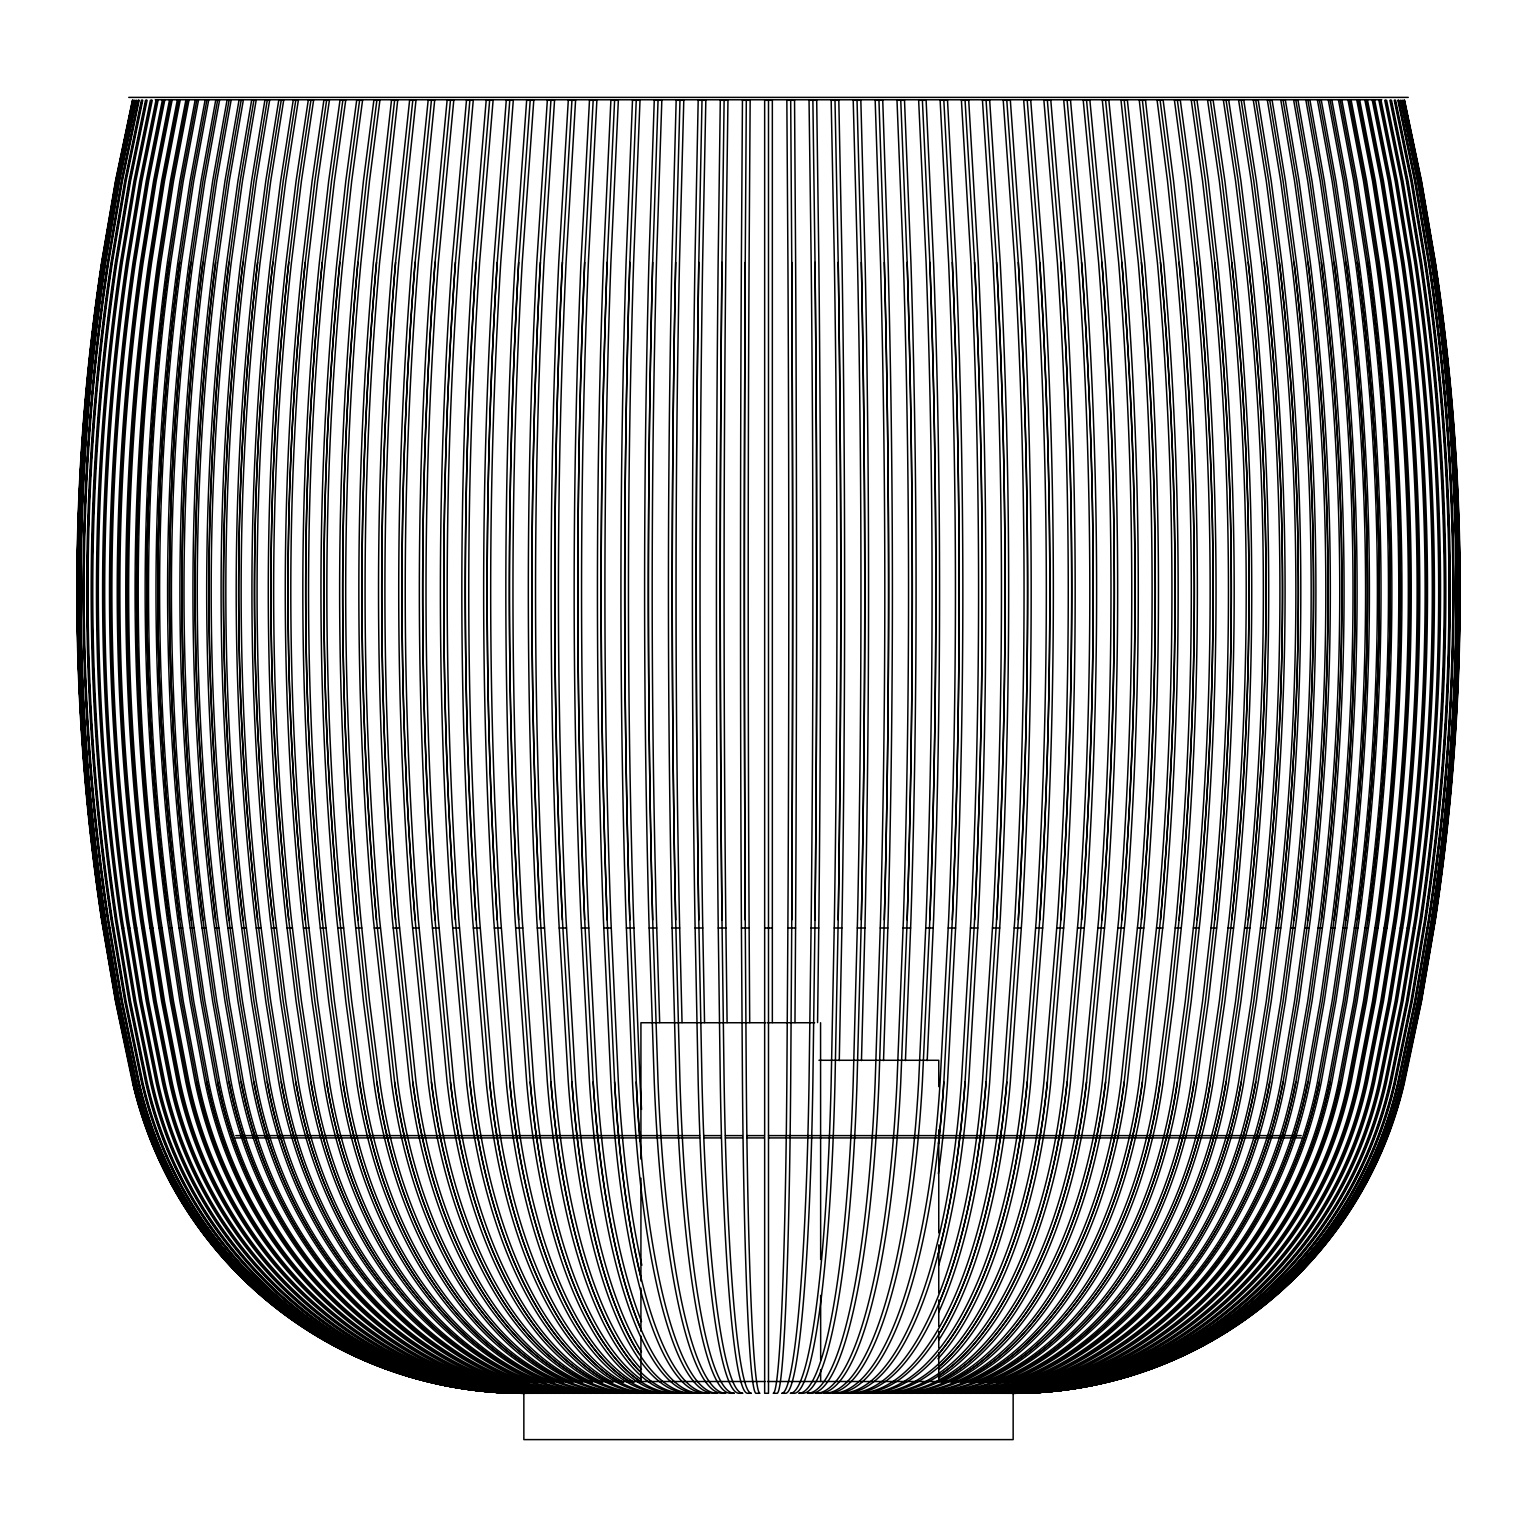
<?xml version="1.0" encoding="UTF-8"?>
<svg xmlns="http://www.w3.org/2000/svg" width="1537" height="1537" viewBox="0 0 1537 1537"><rect width="100%" height="100%" fill="white"/><g stroke="black" fill="none" stroke-linecap="round" stroke-linejoin="round"><path stroke-width="1.5" d="M749.71 1022.585L749.076 919.894A2196.008 76.639 90 0 1 749.076 262.347L750.152 100.289L742.448 100.289L741.372 262.347A2196.008 76.639 -90 0 0 741.372 919.894L742.448 1081.952A400.926 13.987 -90 0 0 756.089 1393.271L759.931 1393.271A400.926 13.987 90 0 1 746.31 1081.952L745.234 919.894A2196.008 76.639 -90 0 1 745.234 262.347L746.31 100.289M790.69 100.289L791.766 262.347A2196.008 76.639 90 0 1 791.766 919.894L790.69 1081.952A400.926 13.987 90 0 1 777.069 1393.271L773.207 1393.271A400.926 13.987 -90 0 0 786.848 1081.952L787.924 919.894A2196.008 76.639 -90 0 0 787.924 262.347L786.848 100.289L794.552 100.289L795.628 262.347A2196.008 76.639 90 0 1 795.628 919.894L794.975 1022.585M727.097 1022.585L725.81 919.894A2196.008 153.181 90 0 1 725.81 262.347L727.962 100.289L720.296 100.289L718.144 262.347A2196.008 153.181 -90 0 0 718.144 919.894L720.296 1081.952A400.926 27.973 -90 0 0 747.558 1393.271L751.382 1393.271A400.926 27.973 90 0 1 724.119 1081.952L721.987 919.894A2196.008 153.181 -90 0 1 721.987 262.347L724.119 100.289M812.881 100.289L815.013 262.347A2196.008 153.181 90 0 1 815.013 919.894L812.881 1081.952A400.926 27.973 90 0 1 785.618 1393.271L781.776 1393.271A400.926 27.973 -90 0 0 809.038 1081.952L811.19 919.894A2196.008 153.181 -90 0 0 811.19 262.347L809.038 100.289L816.704 100.289L818.856 262.347A2196.008 153.181 90 0 1 818.856 919.894L817.569 1022.585M704.542 1022.585L702.62 919.894A2196.008 229.551 90 0 1 702.62 262.347L705.829 100.289L698.182 100.289L694.955 262.347A2196.008 229.551 -90 0 0 694.955 919.894L698.182 1081.952A400.926 41.902 -90 0 0 739.028 1393.271L742.851 1393.271A400.926 41.902 90 0 1 702.006 1081.952L698.797 919.894A2196.008 229.551 -90 0 1 698.797 262.347L702.006 100.289M834.994 100.289L838.203 262.347A2196.008 229.551 90 0 1 838.203 919.894L834.994 1081.952A400.926 41.902 90 0 1 794.149 1393.271L790.306 1393.271A400.926 41.902 -90 0 0 831.171 1081.952L834.38 919.894A2196.008 229.551 -90 0 0 834.38 262.347L831.171 100.289L838.818 100.289L842.045 262.347A2196.008 229.551 90 0 1 842.045 919.894L839.279 1060.588M682.044 1022.585L679.488 919.894A2196.008 305.632 90 0 1 679.488 262.347L683.792 100.289L676.165 100.289L671.88 262.347A2196.008 305.632 -90 0 0 671.88 919.894L676.165 1081.952A400.926 55.793 -90 0 0 730.555 1393.271L734.359 1393.271A400.926 55.793 90 0 1 679.969 1081.952L675.684 919.894A2196.008 305.632 -90 0 1 675.684 262.347L679.969 100.289M857.031 100.289L861.316 262.347A2196.008 305.632 90 0 1 861.316 919.894L857.031 1081.952A400.926 55.793 90 0 1 802.641 1393.271L798.837 1393.271A400.926 55.793 -90 0 0 853.208 1081.952L857.512 919.894A2196.008 305.632 -90 0 0 857.512 262.347L853.208 100.289L860.835 100.289L865.12 262.347A2196.008 305.632 90 0 1 865.12 919.894L861.469 1060.588M659.68 1022.585L656.491 919.894A2196.008 381.33 90 0 1 656.491 262.347L661.832 100.289L654.262 100.289L648.902 262.347A2196.008 381.33 -90 0 0 648.902 919.894L654.262 1081.952A400.926 69.626 -90 0 0 722.121 1393.271L725.906 1393.271A400.926 69.626 90 0 1 658.047 1081.952L652.687 919.894A2196.008 381.33 -90 0 1 652.687 262.347L658.047 100.289M878.953 100.289L884.313 262.347A2196.008 381.33 90 0 1 884.313 919.894L878.953 1081.952A400.926 69.626 90 0 1 811.094 1393.271L807.309 1393.271A400.926 69.626 -90 0 0 875.168 1081.952L880.509 919.894A2196.008 381.33 -90 0 0 880.509 262.347L875.168 100.289L882.738 100.289L888.098 262.347A2196.008 381.33 90 0 1 888.098 919.894L883.525 1060.588M640.122 1141.472A400.926 83.363 -90 0 1 636.241 1081.952L629.843 919.894A2196.008 456.585 -90 0 1 629.843 262.347L636.241 100.289M900.759 100.289L907.157 262.347A2196.008 456.585 90 0 1 907.157 919.894L900.759 1081.952A400.926 83.363 90 0 1 819.509 1393.271L815.744 1393.271A400.926 83.363 -90 0 0 896.993 1081.952L903.391 919.894A2196.008 456.585 -90 0 0 903.391 262.347L896.993 100.289L904.505 100.289L910.922 262.347A2196.008 456.585 90 0 1 910.922 919.894L905.447 1060.588M640.602 1276.017A400.926 96.985 -90 0 1 614.608 1081.952L607.153 919.894A2196.008 531.264 -90 0 1 607.153 262.347L614.608 100.289M922.392 100.289L929.847 262.347A2196.008 531.264 90 0 1 929.847 919.894L922.392 1081.952A400.926 96.985 90 0 1 827.847 1393.271L824.12 1393.271A400.926 96.985 -90 0 0 918.646 1081.952L926.1 919.894A2196.008 531.264 -90 0 0 926.1 262.347L918.646 100.289L926.119 100.289L933.574 262.347A2196.008 531.264 90 0 1 933.574 919.894L927.195 1060.588M640.391 1327.872A400.926 110.51 -90 0 1 593.167 1081.952L584.675 919.894A2196.008 605.309 -90 0 1 584.675 262.347L593.167 100.289M943.833 100.289L952.325 262.347A2196.008 605.309 90 0 1 952.325 919.894L943.833 1081.952A400.926 110.51 -90 0 1 938.435 1143.797M638.969 1353.636A400.926 123.901 -90 0 1 571.937 1081.952L562.408 919.894A2196.008 678.605 -90 0 1 562.408 262.347L571.937 100.289M965.063 100.289L974.592 262.347A2196.008 678.605 90 0 1 974.592 919.894L965.063 1081.952A400.926 123.901 -90 0 1 938.166 1254.058M639.334 1370.812A400.926 137.12 -90 0 1 550.938 1081.952L540.409 919.894A2196.008 751.074 -90 0 1 540.409 262.347L550.938 100.289M986.062 100.289L996.591 262.347A2196.008 751.074 90 0 1 996.591 919.894L986.062 1081.952A400.926 137.12 -90 0 1 938.704 1303.914M639.584 1380.898A400.926 150.184 -90 0 1 530.207 1081.952L518.68 919.894A2196.008 822.641 -90 0 1 518.68 262.347L530.207 100.289M1006.793 100.289L1018.32 262.347A2196.008 822.641 90 0 1 1018.32 919.894L1006.793 1081.952A400.926 150.184 -90 0 1 940.241 1331.907M630.497 1382.09A400.926 163.076 -90 0 1 509.784 1081.952L497.239 919.894A2196.008 893.208 -90 0 1 497.239 262.347L509.784 100.289M1027.216 100.289L1039.761 262.347A2196.008 893.208 90 0 1 1039.761 919.894L1027.216 1081.952A400.926 163.076 -90 0 1 938.973 1353.636M619.968 1382.205A400.926 175.756 -90 0 1 489.65 1081.952L476.143 919.894A2196.008 962.662 -90 0 1 476.143 262.347L489.65 100.289M1047.35 100.289L1060.857 262.347A2196.008 962.662 90 0 1 1060.857 919.894L1047.35 1081.952A400.926 175.756 -90 0 1 939.088 1366.585M609.42 1382.205A400.926 188.225 -90 0 1 469.88 1081.952L455.413 919.894A2196.008 1030.962 -90 0 1 455.413 262.347L469.88 100.289M1067.12 100.289L1081.587 262.347A2196.008 1030.962 90 0 1 1081.587 919.894L1067.12 1081.952A400.926 188.225 -90 0 1 937.762 1376.364M599.276 1382.301A400.926 200.463 -90 0 1 450.456 1081.952L435.048 919.894A2196.008 1098.014 -90 0 1 435.048 262.347L450.456 100.289M1086.544 100.289L1101.952 262.347A2196.008 1098.014 90 0 1 1101.952 919.894L1086.544 1081.952A400.926 200.463 -90 0 1 937.724 1382.301M589.151 1382.301A400.926 212.452 -90 0 1 431.417 1081.952L415.105 919.894A2196.008 1163.72 -90 0 1 415.105 262.347L431.417 100.289M1105.583 100.289L1121.895 262.347A2196.008 1163.72 90 0 1 1121.895 919.894L1105.583 1081.952A400.926 212.452 -90 0 1 949.943 1381.34M579.43 1382.378A400.926 224.191 -90 0 1 412.8 1081.952L395.566 919.894A2196.008 1228.005 -90 0 1 395.566 262.347L412.8 100.289M1124.2 100.289L1141.434 262.347A2196.008 1228.005 90 0 1 1141.434 919.894L1124.2 1081.952A400.926 224.191 -90 0 1 959.607 1381.494M569.766 1382.378A400.926 235.661 -90 0 1 394.606 1081.952L376.507 919.894A2196.008 1290.792 -90 0 1 376.507 262.347L394.606 100.289M1142.394 100.289L1160.493 262.347A2196.008 1290.792 90 0 1 1160.493 919.894L1142.394 1081.952A400.926 235.661 -90 0 1 969.367 1381.494M560.525 1382.455A400.926 246.842 -90 0 1 376.872 1081.952L366.459 1001.221L357.91 919.894A2196.008 1352.003 -90 0 1 357.91 262.347L366.459 181.039L376.872 100.289M1160.128 100.289L1170.541 181.039L1179.09 262.347A2196.008 1352.003 90 0 1 1179.09 919.894L1170.541 1001.221L1160.128 1081.952A400.926 246.842 -90 0 1 978.55 1381.648M551.36 1382.455A400.926 257.716 -90 0 1 359.62 1081.952L348.745 1001.221L339.831 919.894A2196.008 1411.581 -90 0 1 339.831 262.347L348.745 181.039L359.62 100.289M1177.38 100.289L1188.255 181.039L1197.169 262.347A2196.008 1411.581 90 0 1 1197.169 919.894L1188.255 1001.221L1177.38 1081.952A400.926 257.716 -90 0 1 987.811 1381.648M542.619 1382.512A400.926 268.264 -90 0 1 342.866 1081.952L331.55 1001.221L322.251 919.894A2196.008 1469.43 -90 0 1 322.251 262.347L331.55 181.039L342.866 100.289M1194.134 100.289L1205.45 181.039L1214.749 262.347A2196.008 1469.43 90 0 1 1214.749 919.894L1205.45 1001.221L1194.134 1081.952A400.926 268.264 -90 0 1 996.476 1381.763M533.992 1382.512A400.926 278.504 -90 0 1 326.632 1081.952L314.874 1001.221L305.229 919.894A2196.008 1525.472 -90 0 1 305.229 262.347L314.874 181.039L326.632 100.289M1210.368 100.289L1222.126 181.039L1231.771 262.347A2196.008 1525.472 90 0 1 1231.771 919.894L1222.126 1001.221L1210.368 1081.952A400.926 278.504 -90 0 1 1003.008 1382.512M525.654 1382.512A400.926 288.399 -90 0 1 310.935 1081.952L298.754 1001.221L288.764 919.894A2196.008 1579.69 -90 0 1 288.764 262.347L298.754 181.039L310.935 100.289M1226.065 100.289L1238.246 181.039L1248.236 262.347A2196.008 1579.69 90 0 1 1248.236 919.894L1238.246 1001.221L1226.065 1081.952A400.926 288.399 -90 0 1 1011.346 1382.512M524.29 1384.53A400.926 297.947 -90 0 1 295.796 1081.952L283.211 1001.221L272.894 919.894A2196.008 1631.967 -90 0 1 272.894 262.347L283.211 181.039L295.796 100.289M1241.204 100.289L1253.789 181.039L1264.106 262.347A2196.008 1631.967 90 0 1 1264.106 919.894L1253.789 1001.221L1241.204 1081.952A400.926 297.947 -90 0 1 1012.71 1384.53M525.769 1386.835A400.926 307.131 -90 0 1 281.233 1081.952L268.264 1001.221L257.62 919.894A2196.008 1682.246 -90 0 1 257.62 262.347L268.264 181.039L281.233 100.289M1255.767 100.289L1268.736 181.039L1279.38 262.347A2196.008 1682.246 90 0 1 1279.38 919.894L1268.736 1001.221L1255.767 1081.952A400.926 307.131 -90 0 1 1013.479 1386.297M525.808 1388.353A400.926 315.93 -90 0 1 267.246 1081.952L253.912 1001.221L242.98 919.894A2196.008 1730.489 -90 0 1 242.98 262.347L253.912 181.039L267.246 100.289M1269.754 100.289L1283.088 181.039L1294.02 262.347A2196.008 1730.489 90 0 1 1294.02 919.894L1283.088 1001.221L1269.754 1081.952A400.926 315.93 -90 0 1 1011.192 1388.353M524.732 1389.352A400.926 324.345 -90 0 1 253.893 1081.952L240.195 1001.221L228.975 919.894A2196.008 1776.618 -90 0 1 228.975 262.347L240.195 181.039L253.893 100.289M1283.107 100.289L1296.805 181.039L1308.025 262.347A2196.008 1776.618 90 0 1 1308.025 919.894L1296.805 1001.221L1283.107 1081.952A400.926 324.345 -90 0 1 1012.268 1389.352M523.329 1390.082A400.926 332.376 -90 0 1 241.155 1081.952L227.13 1001.221L215.622 919.894A2196.008 1820.576 -90 0 1 215.622 262.347L227.13 181.039L241.155 100.289M1295.845 100.289L1309.87 181.039L1321.378 262.347A2196.008 1820.576 90 0 1 1321.378 919.894L1309.87 1001.221L1295.845 1081.952A400.926 332.376 -90 0 1 1011.365 1390.428M522.426 1390.754A400.926 340.004 -90 0 1 229.071 1081.952L214.7 1001.221L202.942 919.894A2196.008 1862.325 -90 0 1 202.942 262.347L214.7 181.039L229.071 100.289M1307.929 100.289L1322.3 181.039L1334.058 262.347A2196.008 1862.325 90 0 1 1334.058 919.894L1322.3 1001.221L1307.929 1081.952A400.926 340.004 -90 0 1 1014.574 1390.754M524.04 1391.561A400.926 347.208 -90 0 1 217.62 1081.952L202.961 1001.221L190.953 919.894A2196.008 1901.807 -90 0 1 190.953 262.347L202.961 181.039L217.62 100.289M1319.38 100.289L1334.039 181.039L1346.047 262.347A2196.008 1901.807 90 0 1 1346.047 919.894L1334.039 1001.221L1319.38 1081.952A400.926 347.208 -90 0 1 1012.96 1391.561M523.906 1392.022A400.926 353.99 -90 0 1 206.861 1081.952L191.914 1001.221L179.656 919.894A2196.008 1938.964 -90 0 1 179.656 262.347L191.914 181.039L206.861 100.289M1330.139 100.289L1345.086 181.039L1357.344 262.347A2196.008 1938.964 90 0 1 1357.344 919.894L1345.086 1001.221L1330.139 1081.952A400.926 353.99 -90 0 1 1066.082 1382.647M524.271 1392.407A400.926 360.35 -90 0 1 196.774 1081.952L181.577 1001.221L169.089 919.894A2196.008 1973.758 -90 0 1 169.089 262.347L181.577 181.039L196.774 100.289M1340.226 100.289L1355.423 181.039L1367.911 262.347A2196.008 1973.758 90 0 1 1367.911 919.894L1355.423 1001.221L1340.226 1081.952A400.926 360.35 -90 0 1 1012.729 1392.407M523.867 1392.637A400.926 366.267 -90 0 1 187.399 1081.952L171.933 1001.221L159.252 919.894A2196.008 2006.169 -90 0 1 159.252 262.347L171.933 181.039L187.399 100.289M1349.601 100.289L1365.067 181.039L1377.748 262.347A2196.008 2006.169 90 0 1 1377.748 919.894L1365.067 1001.221L1349.601 1081.952A400.926 366.267 -90 0 1 1013.133 1392.637M524.847 1392.887A400.926 371.723 -90 0 1 178.715 1081.952L163.037 1001.221L150.165 919.894A2196.008 2036.102 -90 0 1 150.165 262.347L163.037 181.039L178.715 100.289M1358.285 100.289L1373.963 181.039L1386.835 262.347A2196.008 2036.102 90 0 1 1386.835 919.894L1373.963 1001.221L1358.285 1081.952A400.926 371.723 -90 0 1 1012.153 1392.887M523.906 1392.983A400.926 376.738 -90 0 1 170.761 1081.952L154.872 1001.221L141.827 919.894A2196.008 2063.576 -90 0 1 141.827 262.347L154.872 181.039L170.761 100.289M1366.239 100.289L1382.128 181.039L1395.173 262.347A2196.008 2063.576 90 0 1 1395.173 919.894L1382.128 1001.221L1366.239 1081.952A400.926 376.738 -90 0 1 1013.094 1392.983M525.712 1393.156A400.926 381.31 -90 0 1 163.537 1081.952L147.437 1001.221L134.238 919.894A2196.008 2088.533 -90 0 1 134.238 262.347L147.437 181.039L163.537 100.289M1373.463 100.289L1389.563 181.039L1402.762 262.347A2196.008 2088.533 90 0 1 1402.762 919.894L1389.563 1001.221L1373.463 1081.952A400.926 381.31 -90 0 1 1011.288 1393.156M525.5 1393.194A400.926 385.403 -90 0 1 157.043 1081.952L140.77 1001.221L127.437 919.894A2196.008 2110.954 -90 0 1 127.437 262.347L140.77 181.039L157.043 100.289M1379.957 100.289L1396.23 181.039L1409.563 262.347A2196.008 2110.954 90 0 1 1409.563 919.894L1396.23 1001.221L1379.957 1081.952A400.926 385.403 -90 0 1 1011.5 1393.194A400.926 392.166 90 0 0 1391.485 1081.952L1408.046 1001.221L1421.629 919.894A2196.008 2148.034 90 0 0 1421.629 262.347L1408.046 181.039L1391.485 100.289L1389.89 100.289L1406.451 181.039L1420.034 262.347A2196.008 2148.034 -90 0 1 1420.034 919.894L1406.451 1001.221L1389.89 1081.952A400.926 392.166 -90 0 1 1007.657 1393.271L1008.445 1393.271A400.926 392.166 90 0 0 1390.697 1081.952L1407.258 1001.221L1420.822 919.894A2196.008 2148.034 90 0 0 1420.822 262.347L1407.258 181.039L1390.697 100.289M525.885 1393.252A400.926 389.015 -90 0 1 151.298 1081.952L134.872 1001.221L121.404 919.894A2196.008 2130.782 -90 0 1 121.404 262.347L134.872 181.039L151.298 100.289M1385.702 100.289L1402.128 181.039L1415.596 262.347A2196.008 2130.782 90 0 1 1415.596 919.894L1402.128 1001.221L1385.702 1081.952A400.926 389.015 -90 0 1 1011.115 1393.252M523.925 1393.252A400.926 392.166 -90 0 1 146.303 1081.952L129.742 1001.221L116.178 919.894A2196.008 2148.034 -90 0 1 116.178 262.347L129.742 181.039L146.303 100.289M132.413 100.289L115.486 181.039L101.596 262.347A2196.008 2196.008 0 0 0 101.596 919.894L115.486 1001.221L132.413 1081.952A400.926 400.926 0 0 0 523.195 1393.271L525.577 1393.271A400.926 397.026 -90 0 1 138.599 1081.952L121.826 1001.221L108.09 919.894A2196.008 2174.644 -90 0 1 108.09 262.347L121.826 181.039L138.599 100.289M163.537 1081.952A400.926 381.31 90 0 0 535.203 1393.271L534.011 1393.271A400.926 381.31 -90 0 1 162.346 1081.952L146.246 1001.221L133.047 919.894A2196.008 2088.533 -90 0 1 133.047 262.347L146.246 181.039L162.346 100.289L164.728 100.289L148.628 181.039L135.429 262.347A2196.008 2088.533 90 0 0 135.429 919.894L148.628 1001.221L164.728 1081.952A400.926 381.31 90 0 0 524.52 1393.079A400.926 394.836 -90 0 1 142.076 1081.952L125.4 1001.221L111.74 919.894A2196.008 2162.655 -90 0 1 111.74 262.347L125.4 181.039L142.076 100.289M1394.924 100.289L1411.6 181.039L1425.26 262.347A2196.008 2162.655 90 0 1 1425.26 919.894L1411.6 1001.221L1394.924 1081.952A400.926 394.836 -90 0 1 1012.403 1393.271A400.926 381.31 90 0 0 1374.654 1081.952L1390.754 1001.221L1403.953 919.894A2196.008 2088.533 90 0 0 1403.953 262.347L1390.754 181.039L1374.654 100.289L1372.272 100.289L1388.372 181.039L1401.571 262.347A2196.008 2088.533 -90 0 1 1401.571 919.894L1388.372 1001.221L1372.272 1081.952A400.926 381.31 -90 0 1 1000.625 1393.271L1001.797 1393.271A400.926 381.31 90 0 0 1373.463 1081.952M1398.401 100.289L1415.174 181.039L1428.91 262.347A2196.008 2174.644 90 0 1 1428.91 919.894L1415.174 1001.221L1398.401 1081.952A400.926 397.026 90 0 1 1011.423 1393.271L1010.885 1393.271A400.926 397.026 -90 0 0 1397.863 1081.952L1414.636 1001.221L1428.373 919.894A2196.008 2174.644 -90 0 0 1428.373 262.347L1414.636 181.039L1397.863 100.289L1398.939 100.289L1415.692 181.039L1429.448 262.347A2196.008 2174.644 90 0 1 1429.448 919.894L1415.692 1001.221L1398.939 1081.952A400.926 397.026 90 0 1 1011.961 1393.271L1013.805 1393.271A400.926 400.926 0 0 0 1404.587 1081.952L1421.514 1001.221L1435.404 919.894A2196.008 2196.008 0 0 0 1435.404 262.347L1421.514 181.039L1404.587 100.289M116.005 1001.221L101.999 919.894A2196.008 2194.682 -90 0 1 101.999 262.347L116.005 181.039L132.662 100.289M103.229 262.347A2196.008 2190.667 90 0 0 103.229 919.894A2196.008 2190.667 -90 0 1 103.229 262.347L117.331 181.039L134.219 100.289L116.812 181.039L102.96 262.347A2196.008 2190.667 -90 0 0 102.96 919.894L117.081 1001.221L133.95 1081.952A400.926 399.947 90 0 0 523.79 1393.271A400.926 399.947 -90 0 1 133.95 1081.952M135.89 1081.952A400.926 398.736 -90 0 0 524.54 1393.271A400.926 398.736 90 0 1 135.89 1081.952L119.06 1001.221L105.246 919.894A2196.008 2183.981 -90 0 1 105.246 262.347L119.06 181.039L135.89 100.289M1401.11 100.289L1417.94 181.039L1431.754 262.347A2196.008 2183.981 90 0 1 1431.754 919.894L1417.94 1001.221L1401.11 1081.952A400.926 398.736 90 0 1 1012.46 1393.271A400.926 398.736 -90 0 0 1401.11 1081.952M1420.995 1001.221L1435.001 919.894A2196.008 2194.682 90 0 0 1435.001 262.347L1420.995 181.039L1404.338 100.289M117.081 181.039L133.95 100.289M1403.05 1081.952A400.926 399.947 -90 0 1 1013.21 1393.271A400.926 399.947 90 0 0 1403.05 1081.952L1419.919 1001.221L1434.04 919.894A2196.008 2190.667 90 0 0 1458.613 614.704M1420.188 1001.221L1403.319 1081.952A400.926 399.947 90 0 1 1013.479 1393.271A400.926 400.677 -90 0 0 1404.069 1081.952L1421.264 1001.221L1435.135 919.894A2196.008 2194.682 90 0 0 1435.135 262.347L1421.264 181.039L1404.203 100.289M132.797 100.289L115.736 181.039L101.865 262.347A2196.008 2194.682 -90 0 0 101.865 919.894L115.736 1001.221L132.931 1081.952M128.743 97.388L1408.257 97.388M155.218 99.771L1381.782 99.771M108.916 928.002L109.992 928.002M112.432 928.002L113.757 928.002M116.716 928.002L118.33 928.002M121.826 928.002L123.69 928.002M127.705 928.002L129.819 928.002M134.372 928.002L136.735 928.002M141.807 928.002L144.44 928.002M149.992 928.002L152.893 928.002M158.945 928.002L162.077 928.002M168.647 928.002L172.029 928.002M179.08 928.002L182.692 928.002M190.223 928.002L194.065 928.002M202.077 928.002L206.15 928.002M214.604 928.002L218.907 928.002M227.822 928.002L232.337 928.002M241.693 928.002L246.439 928.002M256.218 928.002L261.156 928.002M271.357 928.002L276.506 928.002M287.092 928.002L292.433 928.002M303.423 928.002L308.956 928.002M320.33 928.002L326.036 928.002M337.775 928.002L343.654 928.002M355.739 928.002L361.791 928.002M374.202 928.002L380.427 928.002M393.165 928.002L399.543 928.002M412.569 928.002L419.101 928.002M432.416 928.002L439.082 928.002M452.666 928.002L459.448 928.002M473.3 928.002L480.216 928.002M494.299 928.002L501.331 928.002M515.625 928.002L522.753 928.002M537.258 928.002L544.501 928.002M559.18 928.002L566.5 928.002M581.351 928.002L588.748 928.002M603.772 928.002L611.226 928.002M626.366 928.002L633.897 928.002M649.152 928.002L656.722 928.002M672.072 928.002L679.681 928.002M695.108 928.002L702.755 928.002M718.24 928.002L725.906 928.002M741.43 928.002L749.115 928.002M764.657 928.002L772.342 928.002M787.885 928.002L795.57 928.002M811.094 928.002L818.76 928.002M834.245 928.002L841.892 928.002M857.319 928.002L864.928 928.002M880.278 928.002L887.848 928.002M903.103 928.002L910.634 928.002M925.774 928.002L933.228 928.002M948.252 928.002L955.649 928.002M970.5 928.002L977.82 928.002M992.499 928.002L999.742 928.002M1014.247 928.002L1021.375 928.002M1035.669 928.002L1042.701 928.002M1056.784 928.002L1063.7 928.002M1077.552 928.002L1084.334 928.002M1097.918 928.002L1104.584 928.002M1117.899 928.002L1124.431 928.002M1137.457 928.002L1143.835 928.002M1156.573 928.002L1162.798 928.002M1175.209 928.002L1181.261 928.002M1193.346 928.002L1199.225 928.002M1210.964 928.002L1216.67 928.002M1228.044 928.002L1233.577 928.002M1244.567 928.002L1249.908 928.002M1260.494 928.002L1265.643 928.002M1275.844 928.002L1280.782 928.002M1290.561 928.002L1295.307 928.002M1304.663 928.002L1309.178 928.002M1318.093 928.002L1322.396 928.002M1330.85 928.002L1334.923 928.002M1342.935 928.002L1346.777 928.002M1354.308 928.002L1357.92 928.002M1364.971 928.002L1368.353 928.002M1374.923 928.002L1378.055 928.002M1384.107 928.002L1387.008 928.002M1392.56 928.002L1395.193 928.002M1400.265 928.002L1402.628 928.002M1407.181 928.002L1409.295 928.002M1413.31 928.002L1415.174 928.002M1418.67 928.002L1420.284 928.002M1423.243 928.002L1424.568 928.002M1427.008 928.002L1428.084 928.002M765.753 1022.739L640.929 1022.739L640.929 1159.071M767.443 1022.739L814.61 1022.739M820.566 1022.739L820.662 1259.533M818.952 1060.28L938.761 1060.28L938.761 1086.659M235.776 1135.612L699.585 1135.612M703.869 1135.612L720.968 1135.612M725.406 1135.612L742.352 1135.612M746.963 1135.612L763.755 1135.612M768.5 1135.612L1301.224 1135.612M235.776 1137.918L699.585 1137.918M703.869 1137.918L720.968 1137.918M725.406 1137.918L742.352 1137.918M746.963 1137.918L763.755 1137.918M768.5 1137.918L1301.224 1137.918M765.157 1381.513L523.848 1381.513L523.848 1439.612L1013.152 1439.612L1013.152 1381.513L767.443 1381.513M1403.05 100.289L1419.919 181.039M116.812 1001.221L133.681 1081.952A400.926 399.947 -90 0 0 523.521 1393.271M103.498 919.894L117.331 1001.221L134.219 1081.952A400.926 399.947 90 0 0 524.059 1393.271A400.926 398.736 -90 0 1 135.487 1081.952L118.656 1001.221L104.843 919.894A2196.008 2183.981 -90 0 1 104.843 262.347L118.656 181.039L136.293 100.289L119.463 181.039L105.65 262.347A2196.008 2183.981 90 0 0 105.65 919.894L119.463 1001.221L136.293 1081.952A400.926 398.736 90 0 0 524.943 1393.271A400.926 397.026 -90 0 1 138.061 1081.952L121.308 1001.221L107.552 919.894A2196.008 2174.644 -90 0 1 107.552 262.347L121.308 181.039L138.061 100.289L139.137 100.289L122.364 181.039L108.627 262.347A2196.008 2174.644 90 0 0 108.627 919.894L122.364 1001.221L139.137 1081.952A400.926 397.026 90 0 0 523.771 1393.271M938.761 1129.81L938.761 1232.885M938.761 1244.874L938.761 1292.809M938.761 1300.014L938.761 1326.373M938.761 1331.176L938.761 1347.949M938.761 1352.752L938.761 1381.513M820.662 1295.403L820.662 1359.995M820.662 1369.563L820.662 1381.513M772.342 1022.585L772.342 100.289L764.657 100.289L764.657 1393.271L768.5 1393.271L768.5 100.289M640.929 1178.207L640.929 1281.051M640.929 1288.237L640.929 1331.292M640.929 1336.076L640.929 1381.513M1011.884 1391.35A400.926 340.004 90 0 0 1309.985 1081.952L1324.337 1001.221L1336.095 919.894A2196.008 1862.325 90 0 0 1336.095 262.347L1324.337 181.039L1309.985 100.289L1305.893 100.289L1320.245 181.039L1332.022 262.347A2196.008 1862.325 -90 0 1 1332.022 919.894L1320.245 1001.221L1305.893 1081.952A400.926 340.004 -90 0 1 974.496 1393.271L976.533 1393.271A400.926 340.004 90 0 0 1307.929 1081.952M1398.401 1081.952A400.926 397.026 -90 0 1 1011.423 1393.271M1390.697 1081.952A400.926 392.166 -90 0 1 1013.075 1393.252A400.926 394.836 90 0 0 1395.596 1081.952L1412.272 1001.221L1425.933 919.894A2196.008 2162.655 90 0 0 1425.933 262.347L1412.272 181.039L1395.596 100.289L1394.27 100.289L1410.928 181.039L1424.607 262.347A2196.008 2162.655 -90 0 1 1424.607 919.894L1410.928 1001.221L1394.27 1081.952A400.926 394.836 -90 0 1 1009.425 1393.271L1010.078 1393.271A400.926 394.836 90 0 0 1394.924 1081.952M939.184 1369.448A400.926 175.756 90 0 0 1050.808 1081.952L1064.315 919.894A2196.008 962.662 90 0 0 1064.315 262.347L1050.808 100.289L1043.892 100.289L1057.398 262.347A2196.008 962.662 -90 0 1 1057.398 919.894L1043.892 1081.952A400.926 175.756 -90 0 1 872.574 1393.271L876.032 1393.271A400.926 175.756 90 0 0 1047.35 1081.952M939.126 1377.632A400.926 188.225 90 0 0 1070.521 1081.952L1084.988 919.894A2196.008 1030.962 90 0 0 1084.988 262.347L1070.521 100.289L1063.738 100.289L1078.186 262.347A2196.008 1030.962 -90 0 1 1078.186 919.894L1063.738 1081.952A400.926 188.225 -90 0 1 880.278 1393.271L883.66 1393.271A400.926 188.225 90 0 0 1067.12 1081.952M1404.203 1081.952A400.926 400.677 90 0 1 1013.671 1393.271M1011.269 1392.983A400.926 371.723 90 0 0 1359.726 1081.952L1375.404 1001.221L1388.276 919.894A2196.008 2036.102 90 0 0 1388.276 262.347L1375.404 181.039L1359.726 100.289L1356.825 100.289L1372.522 181.039L1385.394 262.347A2196.008 2036.102 -90 0 1 1385.394 919.894L1372.522 1001.221L1356.825 1081.952A400.926 371.723 -90 0 1 994.516 1393.271L995.957 1393.271A400.926 371.723 90 0 0 1358.285 1081.952M1012.556 1393.194A400.926 385.403 90 0 0 1381.014 1081.952L1397.287 1001.221L1410.62 919.894A2196.008 2110.954 90 0 0 1410.62 262.347L1397.287 181.039L1381.014 100.289L1378.9 100.289L1395.154 181.039L1408.507 262.347A2196.008 2110.954 -90 0 1 1408.507 919.894L1395.154 1001.221L1378.9 1081.952A400.926 385.403 -90 0 1 1003.258 1393.271L1004.314 1393.271A400.926 385.403 90 0 0 1379.957 1081.952M941.047 1382.301A400.926 200.463 90 0 0 1089.887 1081.952L1105.276 919.894A2196.008 1098.014 90 0 0 1105.276 262.347L1089.887 100.289L1083.22 100.289L1098.609 262.347A2196.008 1098.014 -90 0 1 1098.609 919.894L1083.22 1081.952A400.926 200.463 -90 0 1 887.829 1393.271L891.153 1393.271A400.926 200.463 90 0 0 1086.544 1081.952M997.244 1382.512A400.926 268.264 90 0 0 1196.996 1081.952L1208.313 1001.221L1217.611 919.894A2196.008 1469.43 90 0 0 1217.611 262.347L1208.313 181.039L1196.996 100.289L1191.271 100.289L1202.587 181.039L1211.886 262.347A2196.008 1469.43 -90 0 1 1211.886 919.894L1202.587 1001.221L1191.271 1081.952A400.926 268.264 -90 0 1 929.789 1393.271L932.652 1393.271A400.926 268.264 90 0 0 1194.134 1081.952M979.511 1382.455A400.926 246.842 90 0 0 1163.144 1081.952L1173.576 1001.221L1182.126 919.894A2196.008 1352.003 90 0 0 1182.126 262.347L1173.576 181.039L1163.144 100.289L1157.092 100.289L1167.505 181.039L1176.055 262.347A2196.008 1352.003 -90 0 1 1176.055 919.894L1167.505 1001.221L1157.092 1081.952A400.926 246.842 -90 0 1 916.494 1393.271L919.529 1393.271A400.926 246.842 90 0 0 1160.128 1081.952M1011.231 1388.795A400.926 315.93 90 0 0 1272.117 1081.952L1285.451 1001.221L1296.402 919.894A2196.008 1730.489 90 0 0 1296.402 262.347L1285.451 181.039L1272.117 100.289L1267.372 100.289L1280.724 181.039L1291.656 262.347A2196.008 1730.489 -90 0 1 1291.656 919.894L1280.724 1001.221L1267.372 1081.952A400.926 315.93 -90 0 1 959.434 1393.271L961.816 1393.271A400.926 315.93 90 0 0 1269.754 1081.952M1012.268 1389.717A400.926 324.345 90 0 0 1285.374 1081.952L1299.072 1001.221L1310.293 919.894A2196.008 1776.618 90 0 0 1310.293 262.347L1299.072 181.039L1285.374 100.289L1280.84 100.289L1294.538 181.039L1305.778 262.347A2196.008 1776.618 -90 0 1 1305.778 919.894L1294.538 1001.221L1280.84 1081.952A400.926 324.345 -90 0 1 964.698 1393.271L966.965 1393.271A400.926 324.345 90 0 0 1283.107 1081.952M1063.815 1383.242A400.926 353.99 -90 0 1 1013.094 1392.022M1065.621 1383.242A400.926 353.99 90 0 0 1331.945 1081.952L1346.892 1001.221L1359.15 919.894A2196.008 1938.964 90 0 0 1359.15 262.347L1346.892 181.039L1331.945 100.289L1328.333 100.289L1343.28 181.039L1355.538 262.347A2196.008 1938.964 -90 0 1 1355.538 919.894L1343.28 1001.221L1328.333 1081.952A400.926 353.99 -90 0 1 983.296 1393.271L985.102 1393.271A400.926 353.99 90 0 0 1330.139 1081.952M1063.335 1383.819A400.926 353.99 90 0 1 1012.576 1392.215M1011.769 1383.242A400.926 288.399 90 0 0 1228.735 1081.952L1240.916 1001.221L1250.907 919.894A2196.008 1579.69 90 0 0 1250.907 262.347L1240.916 181.039L1228.735 100.289L1223.394 100.289L1235.575 181.039L1245.546 262.347A2196.008 1579.69 -90 0 1 1245.546 919.894L1235.575 1001.221L1223.394 1081.952A400.926 288.399 -90 0 1 942.296 1393.271L944.967 1393.271A400.926 288.399 90 0 0 1226.065 1081.952M951.115 1382.301A400.926 212.452 90 0 0 1108.849 1081.952L1125.161 919.894A2196.008 1163.72 90 0 0 1125.161 262.347L1108.849 100.289L1102.317 100.289L1118.648 262.347A2196.008 1163.72 -90 0 1 1118.648 919.894L1102.317 1081.952A400.926 212.452 -90 0 1 895.226 1393.271L898.492 1393.271A400.926 212.452 90 0 0 1105.583 1081.952M970.347 1382.378A400.926 235.661 90 0 0 1145.507 1081.952L1163.605 919.894A2196.008 1290.792 90 0 0 1163.605 262.347L1145.507 100.289L1139.282 100.289L1157.38 262.347A2196.008 1290.792 -90 0 1 1157.38 919.894L1139.282 1081.952A400.926 235.661 -90 0 1 909.577 1393.271L912.69 1393.271A400.926 235.661 90 0 0 1142.394 1081.952M960.759 1382.378A400.926 224.191 90 0 0 1127.389 1081.952L1144.623 919.894A2196.008 1228.005 90 0 0 1144.623 262.347L1127.389 100.289L1121.011 100.289L1138.245 262.347A2196.008 1228.005 -90 0 1 1138.245 919.894L1121.011 1081.952A400.926 224.191 -90 0 1 902.488 1393.271L905.677 1393.271A400.926 224.191 90 0 0 1124.2 1081.952M988.598 1382.455A400.926 257.716 90 0 0 1180.32 1081.952L1191.194 1001.221L1200.128 919.894A2196.008 1411.581 90 0 0 1200.128 262.347L1191.194 181.039L1180.32 100.289L1174.422 100.289L1185.296 181.039L1194.23 262.347A2196.008 1411.581 -90 0 1 1194.23 919.894L1185.296 1001.221L1174.422 1081.952A400.926 257.716 -90 0 1 923.237 1393.271L926.177 1393.271A400.926 257.716 90 0 0 1177.38 1081.952M1012.403 1392.772A400.926 366.267 90 0 0 1351.157 1081.952L1366.624 1001.221L1379.304 919.894A2196.008 2006.169 90 0 0 1379.304 262.347L1366.624 181.039L1351.157 100.289L1348.045 100.289L1363.492 181.039L1376.172 262.347A2196.008 2006.169 -90 0 1 1376.172 919.894L1363.492 1001.221L1348.045 1081.952A400.926 366.267 -90 0 1 991.038 1393.271L992.595 1393.271A400.926 366.267 90 0 0 1349.601 1081.952M1005.774 1382.512A400.926 278.504 90 0 0 1213.135 1081.952L1224.893 1001.221L1234.538 919.894A2196.008 1525.472 90 0 0 1234.538 262.347L1224.893 181.039L1213.135 100.289L1207.602 100.289L1219.36 181.039L1229.004 262.347A2196.008 1525.472 -90 0 1 1229.004 919.894L1219.36 1001.221L1207.602 1081.952A400.926 278.504 -90 0 1 936.148 1393.271L938.915 1393.271A400.926 278.504 90 0 0 1210.368 1081.952M1011.212 1390.754A400.926 332.376 90 0 0 1297.996 1081.952L1312.022 1001.221L1323.53 919.894A2196.008 1820.576 90 0 0 1323.53 262.347L1312.022 181.039L1297.996 100.289L1293.693 100.289L1307.718 181.039L1319.226 262.347A2196.008 1820.576 -90 0 1 1319.226 919.894L1307.718 1001.221L1293.693 1081.952A400.926 332.376 -90 0 1 969.713 1393.271L971.864 1393.271A400.926 332.376 90 0 0 1295.845 1081.952M1013.094 1385.125A400.926 297.947 90 0 0 1243.779 1081.952L1256.363 1001.221L1266.68 919.894A2196.008 1631.967 90 0 0 1266.68 262.347L1256.363 181.039L1243.779 100.289L1238.63 100.289L1251.214 181.039L1261.531 262.347A2196.008 1631.967 -90 0 1 1261.531 919.894L1251.214 1001.221L1238.63 1081.952A400.926 297.947 -90 0 1 948.233 1393.271L950.807 1393.271A400.926 297.947 90 0 0 1241.204 1081.952M1013.69 1386.835A400.926 307.131 90 0 0 1258.246 1081.952L1271.214 1001.221L1281.839 919.894A2196.008 1682.246 90 0 0 1281.839 262.347L1271.214 181.039L1258.246 100.289L1253.308 100.289L1266.277 181.039L1276.901 262.347A2196.008 1682.246 -90 0 1 1276.901 919.894L1266.277 1001.221L1253.308 1081.952A400.926 307.131 -90 0 1 953.939 1393.271L956.417 1393.271A400.926 307.131 90 0 0 1255.767 1081.952M1458.382 609.978A2196.008 2190.667 90 0 0 1433.771 262.347L1419.669 181.039L1402.781 100.289L1420.188 181.039L1434.04 262.347A2196.008 2190.667 90 0 1 1458.651 609.978M1458.344 614.704A2196.008 2190.667 90 0 1 1433.771 919.894M1012.057 1392.56A400.926 360.35 90 0 0 1341.897 1081.952L1357.113 1001.221L1369.601 919.894A2196.008 1973.758 90 0 0 1369.601 262.347L1357.113 181.039L1341.897 100.289L1338.535 100.289L1353.751 181.039L1366.22 262.347A2196.008 1973.758 -90 0 1 1366.22 919.894L1353.751 1001.221L1338.535 1081.952A400.926 360.35 -90 0 1 987.292 1393.271L988.983 1393.271A400.926 360.35 90 0 0 1340.226 1081.952M1012.614 1391.792A400.926 347.208 90 0 0 1321.301 1081.952L1335.96 1001.221L1347.968 919.894A2196.008 1901.807 90 0 0 1347.968 262.347L1335.96 181.039L1321.301 100.289L1317.459 100.289L1332.099 181.039L1344.126 262.347A2196.008 1901.807 -90 0 1 1344.126 919.894L1332.099 1001.221L1317.459 1081.952A400.926 347.208 -90 0 1 979.031 1393.271L980.952 1393.271A400.926 347.208 90 0 0 1319.38 1081.952M584.675 919.894A2196.008 605.309 90 0 1 584.675 262.347M641.525 1321.589A400.926 110.51 90 0 1 596.875 1081.952L588.383 919.894A2196.008 605.309 90 0 1 588.383 262.347L596.875 100.289L589.478 100.289L580.986 262.347A2196.008 605.309 -90 0 0 580.986 919.894L589.478 1081.952A400.926 110.51 -90 0 0 697.183 1393.271L700.891 1393.271A400.926 110.51 90 0 1 593.167 1081.952M652.687 919.894A2196.008 381.33 90 0 1 652.687 262.347M745.234 919.894A2196.008 76.639 90 0 1 745.234 262.347M937.973 1358.766A400.926 163.076 90 0 0 1030.731 1081.952L1043.277 919.894A2196.008 893.208 90 0 0 1043.277 262.347L1030.731 100.289L1023.7 100.289L1036.245 262.347A2196.008 893.208 -90 0 1 1036.245 919.894L1023.7 1081.952A400.926 163.076 -90 0 1 864.755 1393.271L868.271 1393.271A400.926 163.076 90 0 0 1027.216 1081.952M376.507 919.894A2196.008 1290.792 90 0 1 376.507 262.347M572.878 1382.378A400.926 235.661 90 0 1 397.718 1081.952L379.62 919.894A2196.008 1290.792 90 0 1 379.62 262.347L397.718 100.289L391.493 100.289L373.395 262.347A2196.008 1290.792 -90 0 0 373.395 919.894L391.493 1081.952A400.926 235.661 -90 0 0 621.198 1393.271L624.31 1393.271A400.926 235.661 90 0 1 394.606 1081.952M395.566 919.894A2196.008 1228.005 90 0 1 395.566 262.347M582.619 1382.378A400.926 224.191 90 0 1 415.989 1081.952L398.755 919.894A2196.008 1228.005 90 0 1 398.755 262.347L415.989 100.289L409.61 100.289L392.377 262.347A2196.008 1228.005 -90 0 0 392.377 919.894L409.61 1081.952A400.926 224.191 -90 0 0 628.133 1393.271L631.323 1393.271A400.926 224.191 90 0 1 412.8 1081.952M455.413 919.894A2196.008 1030.962 90 0 1 455.413 262.347M612.821 1382.205A400.926 188.225 90 0 1 473.262 1081.952L458.814 919.894A2196.008 1030.962 90 0 1 458.814 262.347L473.262 100.289L466.479 100.289L452.012 262.347A2196.008 1030.962 -90 0 0 452.012 919.894L466.479 1081.952A400.926 188.225 -90 0 0 649.94 1393.271L653.34 1393.271A400.926 188.225 90 0 1 469.88 1081.952M476.143 919.894A2196.008 962.662 90 0 1 476.143 262.347M623.426 1382.205A400.926 175.756 90 0 1 493.108 1081.952L479.602 919.894A2196.008 962.662 90 0 1 479.602 262.347L493.108 100.289L486.192 100.289L472.685 262.347A2196.008 962.662 -90 0 0 472.685 919.894L486.192 1081.952A400.926 175.756 -90 0 0 657.509 1393.271L660.968 1393.271A400.926 175.756 90 0 1 489.65 1081.952M629.843 919.894A2196.008 456.585 90 0 1 629.843 262.347M641.544 1109.387A400.926 83.363 90 0 1 640.007 1081.952L633.609 919.894A2196.008 456.585 90 0 1 633.609 262.347L640.007 100.289L632.495 100.289L626.078 262.347A2196.008 456.585 -90 0 0 626.078 919.894L632.495 1081.952A400.926 83.363 -90 0 0 713.725 1393.271L717.491 1393.271A400.926 83.363 90 0 1 636.241 1081.952M938.665 1312.291A400.926 137.12 90 0 0 989.674 1081.952L1000.203 919.894A2196.008 751.074 90 0 0 1000.203 262.347L989.674 100.289L982.45 100.289L992.979 262.347A2196.008 751.074 -90 0 1 992.979 919.894L982.45 1081.952A400.926 137.12 -90 0 1 848.789 1393.271L852.401 1393.271A400.926 137.12 90 0 0 986.062 1081.952M698.797 919.894A2196.008 229.551 90 0 1 698.797 262.347M607.153 919.894A2196.008 531.264 90 0 1 607.153 262.347M641.832 1265.239A400.926 96.985 90 0 1 618.354 1081.952L610.9 919.894A2196.008 531.264 90 0 1 610.9 262.347L618.354 100.289L610.881 100.289L603.426 262.347A2196.008 531.264 -90 0 0 603.426 919.894L610.881 1081.952A400.926 96.985 -90 0 0 705.425 1393.271L709.153 1393.271A400.926 96.985 90 0 1 614.608 1081.952M938.723 1265.239A400.926 123.901 90 0 0 968.713 1081.952L978.243 919.894A2196.008 678.605 90 0 0 978.243 262.347L968.713 100.289L961.413 100.289L970.923 262.347A2196.008 678.605 -90 0 1 970.923 919.894L961.413 1081.952A400.926 123.901 -90 0 1 840.643 1393.271L844.313 1393.271A400.926 123.901 90 0 0 965.063 1081.952M675.684 919.894A2196.008 305.632 90 0 1 675.684 262.347M497.239 919.894A2196.008 893.208 90 0 1 497.239 262.347M633.993 1382.09A400.926 163.076 90 0 1 513.3 1081.952L500.755 919.894A2196.008 893.208 90 0 1 500.755 262.347L513.3 100.289L506.269 100.289L493.723 262.347A2196.008 893.208 -90 0 0 493.723 919.894L506.269 1081.952A400.926 163.076 -90 0 0 665.214 1393.271L668.729 1393.271A400.926 163.076 90 0 1 509.784 1081.952M938.569 1340.322A400.926 150.184 90 0 0 1010.347 1081.952L1021.894 919.894A2196.008 822.641 90 0 0 1021.894 262.347L1010.347 100.289L1003.219 100.289L1014.766 262.347A2196.008 822.641 -90 0 1 1014.766 919.894L1003.219 1081.952A400.926 150.184 -90 0 1 856.82 1393.271L860.393 1393.271A400.926 150.184 90 0 0 1006.793 1081.952M415.105 919.894A2196.008 1163.72 90 0 1 415.105 262.347M592.417 1382.301A400.926 212.452 90 0 1 434.683 1081.952L418.352 919.894A2196.008 1163.72 90 0 1 418.352 262.347L434.683 100.289L428.151 100.289L411.839 262.347A2196.008 1163.72 -90 0 0 411.839 919.894L428.151 1081.952A400.926 212.452 -90 0 0 635.242 1393.271L638.508 1393.271A400.926 212.452 90 0 1 431.417 1081.952M540.409 919.894A2196.008 751.074 90 0 1 540.409 262.347M641.505 1369.294A400.926 137.12 90 0 1 554.55 1081.952L544.021 919.894A2196.008 751.074 90 0 1 544.021 262.347L554.55 100.289L547.326 100.289L536.797 262.347A2196.008 751.074 -90 0 0 536.797 919.894L547.326 1081.952A400.926 137.12 -90 0 0 680.987 1393.271L684.599 1393.271A400.926 137.12 90 0 1 550.938 1081.952M562.408 919.894A2196.008 678.605 90 0 1 562.408 262.347M641.505 1351.849A400.926 123.901 90 0 1 575.587 1081.952L566.077 919.894A2196.008 678.605 90 0 1 566.077 262.347L575.587 100.289L568.287 100.289L558.757 262.347A2196.008 678.605 -90 0 0 558.757 919.894L568.287 1081.952A400.926 123.901 -90 0 0 689.037 1393.271L692.687 1393.271A400.926 123.901 90 0 1 571.937 1081.952M721.987 919.894A2196.008 153.181 90 0 1 721.987 262.347M938.377 1173.711A400.926 110.51 90 0 0 947.522 1081.952L956.014 919.894A2196.008 605.309 90 0 0 956.014 262.347L947.522 100.289L940.125 100.289L948.617 262.347A2196.008 605.309 -90 0 1 948.617 919.894L940.125 1081.952A400.926 110.51 -90 0 1 832.42 1393.271L836.109 1393.271A400.926 110.51 90 0 0 943.833 1081.952M339.831 919.894A2196.008 1411.581 90 0 1 339.831 262.347M554.3 1382.455A400.926 257.716 90 0 1 362.578 1081.952L351.704 1001.221L342.77 919.894A2196.008 1411.581 90 0 1 342.77 262.347L351.704 181.039L362.578 100.289L356.68 100.289L345.806 181.039L336.872 262.347A2196.008 1411.581 -90 0 0 336.872 919.894L345.806 1001.221L356.68 1081.952A400.926 257.716 -90 0 0 607.864 1393.271L610.823 1393.271A400.926 257.716 90 0 1 359.62 1081.952M357.91 919.894A2196.008 1352.003 90 0 1 357.91 262.347M563.541 1382.455A400.926 246.842 90 0 1 379.908 1081.952L369.495 1001.221L360.945 919.894A2196.008 1352.003 90 0 1 360.945 262.347L369.495 181.039L379.908 100.289L373.856 100.289L363.424 181.039L354.874 262.347A2196.008 1352.003 -90 0 0 354.874 919.894L363.424 1001.221L373.856 1081.952A400.926 246.842 -90 0 0 614.435 1393.271L617.471 1393.271A400.926 246.842 90 0 1 376.872 1081.952M518.68 919.894A2196.008 822.641 90 0 1 518.68 262.347M641.332 1379.63A400.926 150.184 90 0 1 533.781 1081.952L522.234 919.894A2196.008 822.641 90 0 1 522.234 262.347L533.781 100.289L526.653 100.289L515.106 262.347A2196.008 822.641 -90 0 0 515.106 919.894L526.653 1081.952A400.926 150.184 -90 0 0 673.033 1393.271L676.607 1393.271A400.926 150.184 90 0 1 530.207 1081.952M435.048 919.894A2196.008 1098.014 90 0 1 435.048 262.347M602.619 1382.301A400.926 200.463 90 0 1 453.78 1081.952L438.391 919.894A2196.008 1098.014 90 0 1 438.391 262.347L453.78 100.289L447.113 100.289L431.724 262.347A2196.008 1098.014 -90 0 0 431.724 919.894L447.113 1081.952A400.926 200.463 -90 0 0 642.504 1393.271L645.847 1393.271A400.926 200.463 90 0 1 450.456 1081.952M179.656 919.894A2196.008 1938.964 90 0 1 179.656 262.347M523.387 1391.792A400.926 353.99 90 0 1 208.667 1081.952L193.72 1001.221L181.462 919.894A2196.008 1938.964 90 0 1 181.462 262.347L193.72 181.039L208.667 100.289L205.055 100.289L190.108 181.039L177.85 262.347A2196.008 1938.964 -90 0 0 177.85 919.894L190.108 1001.221L205.055 1081.952A400.926 353.99 -90 0 0 550.092 1393.271L551.898 1393.271A400.926 353.99 90 0 1 206.861 1081.952M257.62 919.894A2196.008 1682.246 90 0 1 257.62 262.347M523.733 1385.721A400.926 307.131 90 0 1 283.692 1081.952L270.723 1001.221L260.099 919.894A2196.008 1682.246 90 0 1 260.099 262.347L270.723 181.039L283.692 100.289L278.754 100.289L265.786 181.039L255.161 262.347A2196.008 1682.246 -90 0 0 255.161 919.894L265.786 1001.221L278.754 1081.952A400.926 307.131 -90 0 0 578.104 1393.271L580.583 1393.271A400.926 307.131 90 0 1 281.233 1081.952M288.764 919.894A2196.008 1579.69 90 0 1 288.764 262.347M528.344 1382.512A400.926 288.399 90 0 1 313.606 1081.952L301.425 1001.221L291.454 919.894A2196.008 1579.69 90 0 1 291.454 262.347L301.425 181.039L313.606 100.289L308.265 100.289L296.084 181.039L286.093 262.347A2196.008 1579.69 -90 0 0 286.093 919.894L296.084 1001.221L308.265 1081.952A400.926 288.399 -90 0 0 589.363 1393.271L592.033 1393.271A400.926 288.399 90 0 1 310.935 1081.952M150.165 919.894A2196.008 2036.102 90 0 1 150.165 262.347M523.983 1392.772A400.926 371.723 90 0 1 180.175 1081.952L164.478 1001.221L151.606 919.894A2196.008 2036.102 90 0 1 151.606 262.347L164.478 181.039L180.175 100.289L177.274 100.289L161.596 181.039L148.724 262.347A2196.008 2036.102 -90 0 0 148.724 919.894L161.596 1001.221L177.274 1081.952A400.926 371.723 -90 0 0 539.602 1393.271L541.043 1393.271A400.926 371.723 90 0 1 178.715 1081.952M305.229 919.894A2196.008 1525.472 90 0 1 305.229 262.347M536.759 1382.512A400.926 278.504 90 0 1 329.398 1081.952L317.64 1001.221L307.996 919.894A2196.008 1525.472 90 0 1 307.996 262.347L317.64 181.039L329.398 100.289L323.865 100.289L312.107 181.039L302.462 262.347A2196.008 1525.472 -90 0 0 302.462 919.894L312.107 1001.221L323.865 1081.952A400.926 278.504 -90 0 0 595.319 1393.271L598.085 1393.271A400.926 278.504 90 0 1 326.632 1081.952M322.251 919.894A2196.008 1469.43 90 0 1 322.251 262.347M545.481 1382.512A400.926 268.264 90 0 1 345.729 1081.952L334.413 1001.221L325.114 919.894A2196.008 1469.43 90 0 1 325.114 262.347L334.413 181.039L345.729 100.289L340.004 100.289L328.687 181.039L319.389 262.347A2196.008 1469.43 -90 0 0 319.389 919.894L328.687 1001.221L340.004 1081.952A400.926 268.264 -90 0 0 601.486 1393.271L604.348 1393.271A400.926 268.264 90 0 1 342.866 1081.952M121.404 919.894A2196.008 2130.782 90 0 1 121.404 262.347M524.52 1393.214A400.926 389.015 90 0 1 152.24 1081.952L135.813 1001.221L122.345 919.894A2196.008 2130.782 90 0 1 122.345 262.347L135.813 181.039L152.24 100.289L150.376 100.289L133.95 181.039L120.482 262.347A2196.008 2130.782 -90 0 0 120.482 919.894L133.95 1001.221L150.376 1081.952A400.926 389.015 -90 0 0 529.535 1393.271L530.476 1393.271A400.926 389.015 90 0 1 151.298 1081.952M159.252 919.894A2196.008 2006.169 90 0 1 159.252 262.347M525.443 1392.637A400.926 366.267 90 0 1 188.955 1081.952L173.508 1001.221L160.828 919.894A2196.008 2006.169 90 0 1 160.828 262.347L173.508 181.039L188.955 100.289L185.843 100.289L170.376 181.039L157.696 262.347A2196.008 2006.169 -90 0 0 157.696 919.894L170.376 1001.221L185.843 1081.952A400.926 366.267 -90 0 0 542.83 1393.271L544.405 1393.271A400.926 366.267 90 0 1 187.399 1081.952M116.178 919.894A2196.008 2148.034 90 0 1 116.178 262.347M524.732 1393.252A400.926 392.166 90 0 1 147.11 1081.952L130.549 1001.221L116.966 919.894A2196.008 2148.034 90 0 1 116.966 262.347L130.549 181.039L147.11 100.289L145.515 100.289L128.954 181.039L115.371 262.347A2196.008 2148.034 -90 0 0 115.371 919.894L128.954 1001.221L145.515 1081.952A400.926 392.166 -90 0 0 527.748 1393.271L528.555 1393.271A400.926 392.166 90 0 1 146.303 1081.952M111.74 919.894A2196.008 2162.655 90 0 1 111.74 262.347M525.251 1393.271A400.926 394.836 90 0 1 142.73 1081.952L126.072 1001.221L112.393 919.894A2196.008 2162.655 90 0 1 112.393 262.347L126.072 181.039L142.73 100.289L141.404 100.289L124.728 181.039L111.067 262.347A2196.008 2162.655 -90 0 0 111.067 919.894L124.728 1001.221L141.404 1081.952A400.926 394.836 -90 0 0 526.25 1393.271L526.922 1393.271A400.926 394.836 90 0 1 142.076 1081.952M127.437 919.894A2196.008 2110.954 90 0 1 127.437 262.347M524.155 1393.156A400.926 385.403 90 0 1 158.1 1081.952L141.846 1001.221L128.493 919.894A2196.008 2110.954 90 0 1 128.493 262.347L141.846 181.039L158.1 100.289L155.986 100.289L139.713 181.039L126.38 262.347A2196.008 2110.954 -90 0 0 126.38 919.894L139.713 1001.221L155.986 1081.952A400.926 385.403 -90 0 0 531.629 1393.271L532.686 1393.271A400.926 385.403 90 0 1 157.043 1081.952M242.98 919.894A2196.008 1730.489 90 0 1 242.98 262.347M525.846 1387.873A400.926 315.93 90 0 1 269.628 1081.952L256.276 1001.221L245.344 919.894A2196.008 1730.489 90 0 1 245.344 262.347L256.276 181.039L269.628 100.289L264.883 100.289L251.549 181.039L240.598 262.347A2196.008 1730.489 -90 0 0 240.598 919.894L251.549 1001.221L264.883 1081.952A400.926 315.93 -90 0 0 572.821 1393.271L575.184 1393.271A400.926 315.93 90 0 1 267.246 1081.952M134.238 919.894A2196.008 2088.533 90 0 1 134.238 262.347M141.827 919.894A2196.008 2063.576 90 0 1 141.827 262.347M525.231 1392.983A400.926 376.738 90 0 1 172.086 1081.952L156.178 1001.221L143.133 919.894A2196.008 2063.576 90 0 1 143.133 262.347L156.178 181.039L172.086 100.289L169.454 100.289L153.546 181.039L140.501 262.347A2196.008 2063.576 -90 0 0 140.501 919.894L153.546 1001.221L169.454 1081.952A400.926 376.738 -90 0 0 536.663 1393.271L537.988 1393.271A400.926 376.738 90 0 1 170.761 1081.952M190.953 919.894A2196.008 1901.807 90 0 1 190.953 262.347M523.675 1391.312A400.926 347.208 90 0 1 219.541 1081.952L204.901 1001.221L192.874 919.894A2196.008 1901.807 90 0 1 192.874 262.347L204.901 181.039L219.541 100.289L215.699 100.289L201.04 181.039L189.032 262.347A2196.008 1901.807 -90 0 0 189.032 919.894L201.04 1001.221L215.699 1081.952A400.926 347.208 -90 0 0 554.127 1393.271L556.048 1393.271A400.926 347.208 90 0 1 217.62 1081.952M202.942 919.894A2196.008 1862.325 90 0 1 202.942 262.347M524.463 1390.754A400.926 340.004 90 0 1 231.107 1081.952L216.755 1001.221L204.978 919.894A2196.008 1862.325 90 0 1 204.978 262.347L216.755 181.039L231.107 100.289L227.015 100.289L212.663 181.039L200.905 262.347A2196.008 1862.325 -90 0 0 200.905 919.894L212.663 1001.221L227.015 1081.952A400.926 340.004 -90 0 0 558.431 1393.271L560.467 1393.271A400.926 340.004 90 0 1 229.071 1081.952M272.894 919.894A2196.008 1631.967 90 0 1 272.894 262.347M522.522 1383.242A400.926 297.947 90 0 1 298.37 1081.952L285.786 1001.221L275.469 919.894A2196.008 1631.967 90 0 1 275.469 262.347L285.786 181.039L298.37 100.289L293.221 100.289L280.637 181.039L270.32 262.347A2196.008 1631.967 -90 0 0 270.32 919.894L280.637 1001.221L293.221 1081.952A400.926 297.947 -90 0 0 583.618 1393.271L586.193 1393.271A400.926 297.947 90 0 1 295.796 1081.952M215.622 919.894A2196.008 1820.576 90 0 1 215.622 262.347M523.156 1389.717A400.926 332.376 90 0 1 243.307 1081.952L229.282 1001.221L217.774 919.894A2196.008 1820.576 90 0 1 217.774 262.347L229.282 181.039L243.307 100.289L239.004 100.289L224.978 181.039L213.47 262.347A2196.008 1820.576 -90 0 0 213.47 919.894L224.978 1001.221L239.004 1081.952A400.926 332.376 -90 0 0 562.984 1393.271L565.136 1393.271A400.926 332.376 90 0 1 241.155 1081.952M169.089 919.894A2196.008 1973.758 90 0 1 169.089 262.347M523.579 1392.215A400.926 360.35 90 0 1 198.465 1081.952L183.249 1001.221L170.78 919.894A2196.008 1973.758 90 0 1 170.78 262.347L183.249 181.039L198.465 100.289L195.103 100.289L179.887 181.039L167.399 262.347A2196.008 1973.758 -90 0 0 167.399 919.894L179.887 1001.221L195.103 1081.952A400.926 360.35 -90 0 0 546.327 1393.271L548.017 1393.271A400.926 360.35 90 0 1 196.774 1081.952M228.975 919.894A2196.008 1776.618 90 0 1 228.975 262.347M524.751 1388.948A400.926 324.345 90 0 1 256.16 1081.952L242.462 1001.221L231.222 919.894A2196.008 1776.618 90 0 1 231.222 262.347L242.462 181.039L256.16 100.289L251.626 100.289L237.928 181.039L226.707 262.347A2196.008 1776.618 -90 0 0 226.707 919.894L237.928 1001.221L251.626 1081.952A400.926 324.345 -90 0 0 567.768 1393.271L570.035 1393.271A400.926 324.345 90 0 1 253.893 1081.952M1264.106 262.347A2196.008 1631.967 -90 0 1 1264.106 919.894M1101.952 262.347A2196.008 1098.014 -90 0 1 1101.952 919.894M1160.493 262.347A2196.008 1290.792 -90 0 1 1160.493 919.894M1279.38 262.347A2196.008 1682.246 -90 0 1 1279.38 919.894M1197.169 262.347A2196.008 1411.581 -90 0 1 1197.169 919.894M1179.09 262.347A2196.008 1352.003 -90 0 1 1179.09 919.894M1141.434 262.347A2196.008 1228.005 -90 0 1 1141.434 919.894M1248.236 262.347A2196.008 1579.69 -90 0 1 1248.236 919.894M1321.378 262.347A2196.008 1820.576 -90 0 1 1321.378 919.894M1121.895 262.347A2196.008 1163.72 -90 0 1 1121.895 919.894M1308.025 262.347A2196.008 1776.618 -90 0 1 1308.025 919.894M1214.749 262.347A2196.008 1469.43 -90 0 1 1214.749 919.894M1060.857 262.347A2196.008 962.662 -90 0 1 1060.857 919.894M1231.771 262.347A2196.008 1525.472 -90 0 1 1231.771 919.894M1081.587 262.347A2196.008 1030.962 -90 0 1 1081.587 919.894M1294.02 262.347A2196.008 1730.489 -90 0 1 1294.02 919.894M1386.835 262.347A2196.008 2036.102 -90 0 1 1386.835 919.894M1357.344 262.347A2196.008 1938.964 -90 0 1 1357.344 919.894M1334.058 262.347A2196.008 1862.325 -90 0 1 1334.058 919.894M1434.866 262.347A2196.008 2194.682 -90 0 1 1434.866 919.894M1433.502 262.347A2196.008 2190.667 -90 0 1 1433.502 919.894L1419.669 1001.221L1402.781 1081.952A400.926 399.947 -90 0 1 1012.941 1393.271A400.926 398.736 90 0 0 1401.513 1081.952L1418.344 1001.221L1432.157 919.894A2196.008 2183.981 90 0 0 1432.157 262.347L1418.344 181.039L1400.707 100.289L1417.537 181.039L1431.35 262.347A2196.008 2183.981 -90 0 1 1431.35 919.894L1417.537 1001.221L1400.707 1081.952A400.926 398.736 -90 0 1 1012.057 1393.271M1377.748 262.347A2196.008 2006.169 -90 0 1 1377.748 919.894M1431.754 262.347A2196.008 2183.981 -90 0 1 1431.754 919.894M1366.239 1081.952A400.926 376.738 90 0 1 999.012 1393.271L997.705 1393.271A400.926 376.738 -90 0 0 1364.914 1081.952L1380.822 1001.221L1393.867 919.894A2196.008 2063.576 -90 0 0 1393.867 262.347L1380.822 181.039L1364.914 100.289L1367.546 100.289L1383.454 181.039L1396.499 262.347A2196.008 2063.576 90 0 1 1396.499 919.894L1383.454 1001.221L1367.546 1081.952A400.926 376.738 90 0 1 1012.057 1393.079A400.926 389.015 90 0 0 1386.624 1081.952L1403.05 1001.221L1416.518 919.894A2196.008 2130.782 90 0 0 1416.518 262.347L1403.05 181.039L1386.624 100.289L1384.76 100.289L1401.187 181.039L1414.655 262.347A2196.008 2130.782 -90 0 1 1414.655 919.894L1401.187 1001.221L1384.76 1081.952A400.926 389.015 -90 0 1 1005.601 1393.271L1006.524 1393.271A400.926 389.015 90 0 0 1385.702 1081.952M1395.173 262.347A2196.008 2063.576 -90 0 1 1395.173 919.894M1428.91 262.347A2196.008 2174.644 -90 0 1 1428.91 919.894M1425.26 262.347A2196.008 2162.655 -90 0 1 1425.26 919.894M1409.563 262.347A2196.008 2110.954 -90 0 1 1409.563 919.894M1367.911 262.347A2196.008 1973.758 -90 0 1 1367.911 919.894M1420.822 262.347A2196.008 2148.034 -90 0 1 1420.822 919.894M1402.762 262.347A2196.008 2088.533 -90 0 1 1402.762 919.894M1346.047 262.347A2196.008 1901.807 -90 0 1 1346.047 919.894M1415.596 262.347A2196.008 2130.782 -90 0 1 1415.596 919.894M1039.761 262.347A2196.008 893.208 -90 0 1 1039.761 919.894M1018.32 262.347A2196.008 822.641 -90 0 1 1018.32 919.894M907.157 262.347A2196.008 456.585 -90 0 1 907.157 919.894M838.203 262.347A2196.008 229.551 -90 0 1 838.203 919.894M861.316 262.347A2196.008 305.632 -90 0 1 861.316 919.894M815.013 262.347A2196.008 153.181 -90 0 1 815.013 919.894M996.591 262.347A2196.008 751.074 -90 0 1 996.591 919.894M974.592 262.347A2196.008 678.605 -90 0 1 974.592 919.894M929.847 262.347A2196.008 531.264 -90 0 1 929.847 919.894M884.313 262.347A2196.008 381.33 -90 0 1 884.313 919.894M791.766 262.347A2196.008 76.639 -90 0 1 791.766 919.894M952.325 262.347A2196.008 605.309 -90 0 1 952.325 919.894M108.09 919.894A2196.008 2174.644 90 0 1 108.09 262.347M132.797 1081.952A400.926 400.677 90 0 0 523.329 1393.271A400.926 400.677 -90 0 1 132.662 1081.952M525.577 1393.271A400.926 397.026 90 0 1 138.599 1081.952M105.246 919.894A2196.008 2183.981 90 0 1 105.246 262.347M101.999 919.894A2196.008 2194.682 90 0 1 101.999 262.347"/></g></svg>
